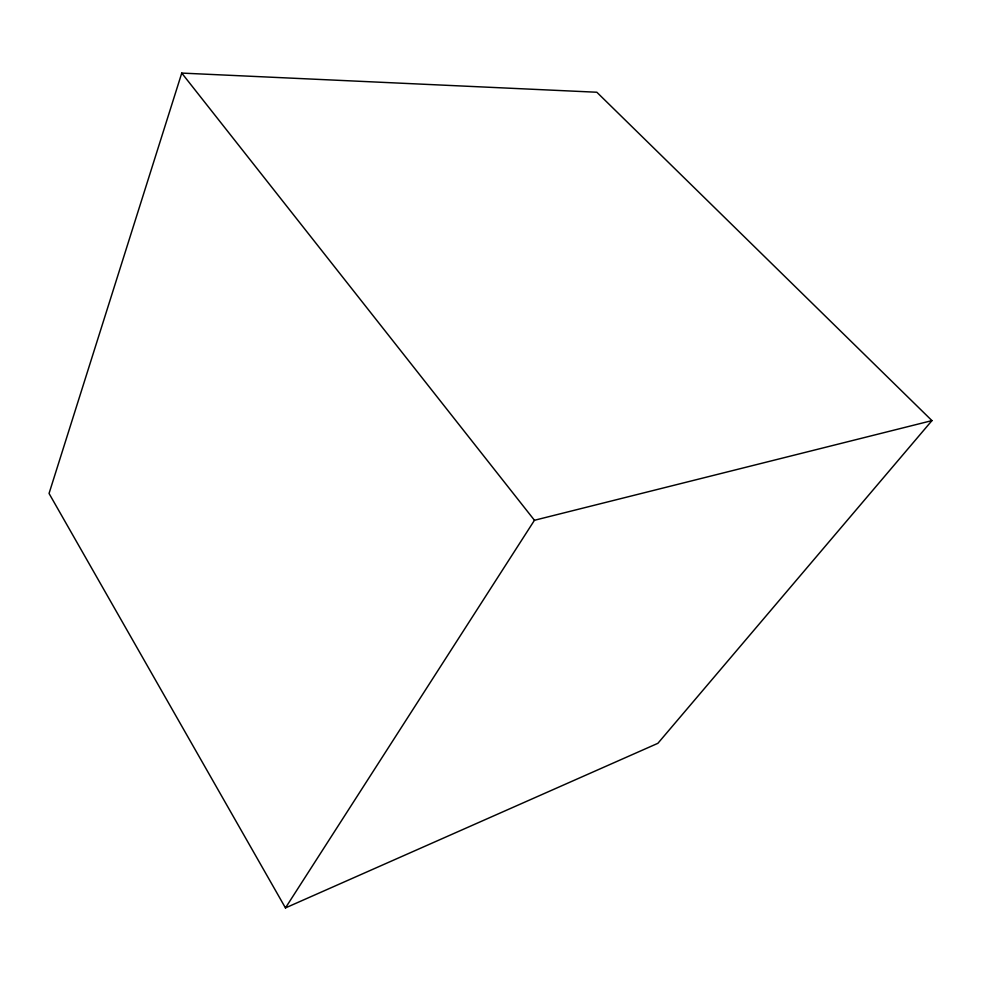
<?xml version="1.0" encoding="UTF-8"?>
<svg xmlns="http://www.w3.org/2000/svg" width="981" height="981" viewBox="0 0 981 981"><rect width="100%" height="100%" fill="white"/><g stroke="black" fill="none" stroke-linecap="round" stroke-linejoin="round"><path stroke-width="1.47" d="M181.755 73.085L49.05 493.455L285.459 907.916L657.883 743.316L931.95 420.616L596.828 92.239L181.755 73.085L534.461 520.273L931.95 420.616M285.459 907.916L534.461 520.273"/></g></svg>
